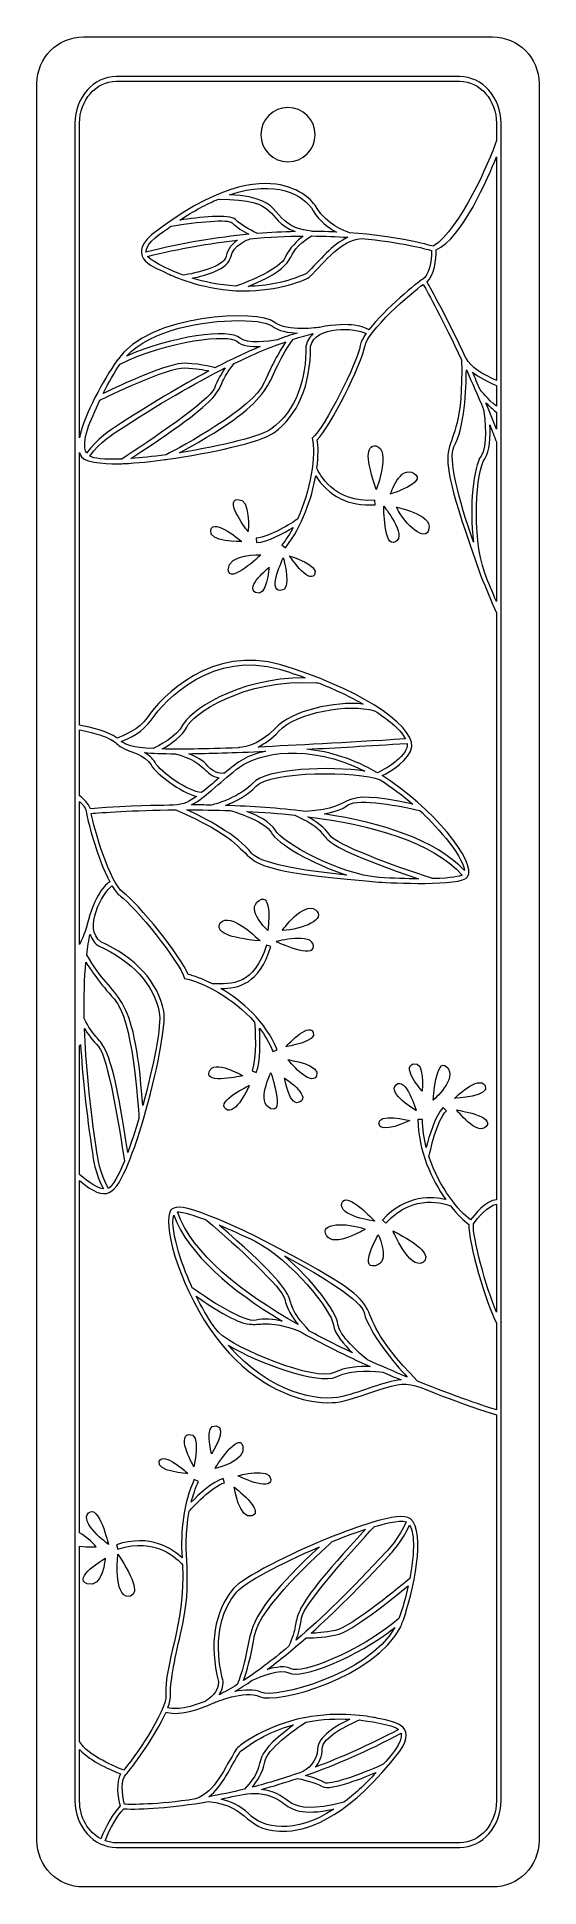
# Model space of a CAD drawing. Header units: inches. Extents: x 186 to 318, y 11 to 493.
import ezdxf

# ---------------------------------------------------------------- set-up
doc = ezdxf.new("R2010")
doc.units = ezdxf.units.IN
doc.header["$MEASUREMENT"] = 0
doc.layers.add('_U+0421_U+043B_U+043E_U+0439 1', color=7, linetype='Continuous')

msp = doc.modelspace()

# ---------------------------------------------------------------- linework, layer by layer
at = {"layer": '_U+0421_U+043B_U+043E_U+0439 1', "color": 1, "lineweight": 9, "true_color": 0xff0000}
for points, knots in [([(305.39, 493.2), (305.39, 493.2), (198.61, 493.2), (198.61, 493.2), (191.91, 493.2), (186.48, 487.77), (186.48, 481.07), (186.48, 481.07), (186.48, 22.93), (186.48, 22.93), (186.48, 16.23), (191.91, 10.8), (198.61, 10.8), (198.61, 10.8), (305.39, 10.8), (305.39, 10.8), (312.09, 10.8), (317.52, 16.23), (317.52, 22.93), (317.52, 22.93), (317.52, 481.07), (317.52, 481.07), (317.52, 487.77), (312.09, 493.2), (305.39, 493.2)], [0, 0, 0, 0, 1, 1, 1, 2, 2, 2, 3, 3, 3, 4, 4, 4, 5, 5, 5, 6, 6, 6, 7, 7, 7, 8, 8, 8, 8]), ([(252, 460.64), (248.09, 460.64), (244.91, 463.81), (244.91, 467.72), (244.91, 471.64), (248.09, 474.81), (252, 474.81), (255.91, 474.81), (259.09, 471.64), (259.09, 467.72), (259.09, 463.81), (255.91, 460.64), (252, 460.64)], [0, 0, 0, 0, 1, 1, 1, 2, 2, 2, 3, 3, 3, 4, 4, 4, 4])]:
    msp.add_open_spline(points, degree=3, knots=knots, dxfattribs=at)
at = {"layer": '_U+0421_U+043B_U+043E_U+0439 1', "color": 7, "lineweight": 9, "true_color": 0xffffff}
for points, knots in [([(307.73, 157.98), (307.73, 157.98), (307.6, 157.89), (307.6, 157.89), (307.6, 157.89), (307.6, 33.3), (307.6, 33.3), (307.6, 26.59), (302.77, 21.12), (296.82, 21.12), (296.82, 21.12), (207.18, 21.12), (207.18, 21.12), (201.24, 21.12), (196.4, 26.58), (196.4, 33.3), (196.4, 33.3), (196.4, 470.7), (196.4, 470.7), (196.4, 477.41), (201.23, 482.88), (207.18, 482.88), (207.18, 482.88), (296.82, 482.88), (296.82, 482.88), (302.76, 482.88), (307.6, 477.42), (307.6, 470.7), (307.6, 470.7), (307.6, 158.2), (307.6, 158.2), (307.64, 158.12), (307.69, 158.04), (307.73, 157.98)], [0, 0, 0, 0, 1, 1, 1, 2, 2, 2, 3, 3, 3, 4, 4, 4, 5, 5, 5, 6, 6, 6, 7, 7, 7, 8, 8, 8, 9, 9, 9, 10, 10, 10, 11, 11, 11, 11]), ([(306.4, 470.7), (306.4, 476.75), (302.1, 481.68), (296.82, 481.68), (296.82, 481.68), (207.18, 481.68), (207.18, 481.68), (201.9, 481.68), (197.6, 476.75), (197.6, 470.7), (197.6, 470.7), (197.6, 388.69), (197.6, 388.69), (198.73, 394.8), (203.96, 403.82), (207.31, 408.77), (207.31, 408.77), (207.28, 408.82), (207.28, 408.82), (207.31, 408.84), (207.34, 408.85), (207.37, 408.86), (215.79, 421.27), (244.36, 422.12), (248.42, 418.86), (251.73, 416.19), (260.15, 417.48), (260.23, 417.5), (260.23, 417.5), (260.23, 417.49), (260.23, 417.49), (268.54, 419.11), (272.06, 417.52), (273.09, 416.85), (277.28, 422.32), (285.92, 429.34), (287.21, 430.05), (288.65, 430.85), (289.6, 434.76), (289.43, 437.52), (287.86, 437.98), (281.4, 439.74), (271.12, 440.69), (265.5, 440.08), (262.04, 434.84), (257.56, 430.59), (255.84, 429.43), (247.78, 426.56), (238.55, 427.04), (238.55, 427.04), (238.4, 427.05), (238.4, 427.05), (228.98, 427.57), (221.86, 430.89), (220.67, 431.47), (217.47, 433.05), (209.63, 435.35), (216.35, 441.58), (232.88, 454.55), (243.78, 455.82), (250.02, 454.61), (255.07, 453.63), (258.31, 450.79), (259.65, 448.45), (261.92, 444.52), (266.83, 442.57), (268.07, 442.14), (280.61, 441.26), (288.4, 439.08), (289.9, 438.63), (297.08, 443.36), (304.44, 460.38), (306.4, 466.2), (306.4, 466.2), (306.4, 470.7), (306.4, 470.7), (306.4, 470.7), (306.4, 470.7), (306.4, 470.7)], [0, 0, 0, 0, 1, 1, 1, 2, 2, 2, 3, 3, 3, 4, 4, 4, 5, 5, 5, 6, 6, 6, 7, 7, 7, 8, 8, 8, 9, 9, 9, 10, 10, 10, 11, 11, 11, 12, 12, 12, 13, 13, 13, 14, 14, 14, 15, 15, 15, 16, 16, 16, 17, 17, 17, 18, 18, 18, 19, 19, 19, 20, 20, 20, 21, 21, 21, 22, 22, 22, 23, 23, 23, 24, 24, 24, 25, 25, 25, 26, 26, 26, 26]), ([(306.4, 461.99), (304.24, 456.51), (297.55, 440.81), (290.63, 437.66), (290.79, 435.23), (290.16, 430.98), (288.28, 429.36), (289.35, 427.46), (293.58, 419.83), (298.44, 409.46), (298.44, 409.46), (298.46, 409.47), (298.46, 409.47), (299.63, 407.05), (302.83, 405.31), (306.4, 403.64), (306.4, 403.64), (306.4, 461.99), (306.4, 461.99), (306.4, 461.99), (306.4, 461.99), (306.4, 461.99)], [0, 0, 0, 0, 1, 1, 1, 2, 2, 2, 3, 3, 3, 4, 4, 4, 5, 5, 5, 6, 6, 6, 7, 7, 7, 7]), ([(258.12, 442.53), (258.12, 442.53), (262.32, 442.44), (264.69, 442.33), (262.64, 443.44), (260.12, 445.22), (258.61, 447.85), (256.17, 452.08), (248.74, 456.12), (236.77, 452.06), (252.9, 451.28), (246.01, 444.21), (258.12, 442.53)], [0, 0, 0, 0, 1, 1, 1, 2, 2, 2, 3, 3, 3, 4, 4, 4, 4]), ([(233.82, 450.94), (230.81, 449.66), (227.45, 447.88), (223.74, 445.44), (228.63, 446.18), (236.77, 447.14), (238.27, 445.59), (239.81, 444.01), (243.43, 442.23), (244.01, 441.94), (247.46, 442.22), (250.75, 442.39), (253.87, 442.46), (245.37, 445.73), (250.78, 450.87), (233.82, 450.94)], [0, 0, 0, 0, 1, 1, 1, 2, 2, 2, 3, 3, 3, 4, 4, 4, 5, 5, 5, 5]), ([(221.41, 443.84), (219.26, 442.33), (214.91, 439.57), (214.93, 437.12), (224.61, 439.53), (233.61, 440.98), (241.77, 441.75), (240.36, 442.52), (238.48, 443.66), (237.41, 444.75), (236.45, 445.74), (228.55, 445.07), (221.41, 443.84)], [0, 0, 0, 0, 1, 1, 1, 2, 2, 2, 3, 3, 3, 4, 4, 4, 4]), ([(215.34, 435.99), (216.5, 434.35), (222.91, 431.74), (224.65, 431.11), (227.72, 431.55), (235.28, 433.22), (235.87, 436.05), (236.28, 437.99), (237.53, 439.33), (238.8, 440.23), (231.57, 439.42), (223.71, 438.07), (215.34, 435.99)], [0, 0, 0, 0, 1, 1, 1, 2, 2, 2, 3, 3, 3, 4, 4, 4, 4]), ([(227.03, 430.31), (230.01, 429.39), (233.92, 428.5), (238.36, 428.25), (241.81, 429.42), (249.98, 432.75), (251.28, 435.72), (252.38, 438.24), (254.48, 440.16), (255.99, 441.29), (251.71, 441.26), (247.08, 441.04), (242.14, 440.58), (241.4, 440.34), (237.71, 438.99), (237.04, 435.81), (236.39, 432.66), (230.49, 431.01), (227.03, 430.31)], [0, 0, 0, 0, 1, 1, 1, 2, 2, 2, 3, 3, 3, 4, 4, 4, 5, 5, 5, 6, 6, 6, 6]), ([(241.61, 428.18), (246.37, 428.27), (251.58, 429.16), (256.81, 431.53), (260.41, 434.96), (263.43, 439.11), (267.62, 440.97), (264.7, 441.16), (261.55, 441.29), (258.14, 441.31), (249.72, 436.19), (256.42, 434.12), (241.61, 428.18)], [0, 0, 0, 0, 1, 1, 1, 2, 2, 2, 3, 3, 3, 4, 4, 4, 4]), ([(306.4, 343.07), (305.12, 345.87), (303.7, 349.26), (302.27, 352.9), (302.27, 352.9), (302.26, 352.9), (302.26, 352.9), (285.98, 398.56), (298.1, 375.86), (297.32, 409.02), (292.57, 419.14), (288.43, 426.64), (287.29, 428.68), (284.23, 426.54), (272.78, 416.62), (272.04, 412.53), (271.23, 408), (263.06, 391.57), (259.63, 388.18), (259.94, 386.65), (259.95, 383.97), (259.53, 380.74), (260.02, 379.59), (263.88, 371.55), (274.69, 372.45), (274.69, 372.45), (274.79, 371.25), (274.79, 371.25), (267.85, 370.68), (262.4, 373.64), (259.23, 378.79), (258.2, 372.92), (255.82, 365.72), (251.36, 360.02), (251.36, 360.02), (250.41, 360.76), (250.41, 360.76), (251.54, 362.2), (252.52, 363.74), (253.39, 365.34), (250.93, 363.83), (246.72, 361.52), (243.77, 361.35), (243.77, 361.35), (243.7, 362.55), (243.7, 362.55), (247.28, 362.75), (253.22, 366.63), (254.45, 367.45), (257.84, 374.74), (259.44, 384.35), (258.29, 388.6), (261.69, 391.44), (270.05, 408.24), (270.86, 412.74), (271.02, 413.63), (271.58, 414.7), (272.38, 415.87), (269.73, 417.4), (259.11, 418.16), (257.88, 412.46), (257.96, 402.49), (254.55, 394.51), (248.27, 389.96), (245.01, 387.6), (231.56, 384.63), (220.55, 383.1), (220.44, 383.05), (219.89, 383.01), (219.89, 383.01), (216.7, 382.57), (212.65, 382.11), (208.95, 381.95), (208.67, 381.9), (208.44, 381.92), (208.44, 381.92), (206.2, 381.84), (199.41, 381.95), (198.12, 383.72), (197.89, 384.04), (197.72, 384.43), (197.6, 384.85), (197.6, 384.85), (197.6, 313.74), (197.6, 313.74), (200.64, 313.15), (204.97, 312.21), (207.37, 310.4), (208.8, 310.89), (213.25, 312.62), (215.26, 315.7), (218.93, 321.33), (232.35, 334.78), (250.14, 329.48), (269.39, 323.74), (284.72, 314.19), (284.31, 308.18), (283.84, 304.73), (278.75, 301.73), (276.57, 300.59), (289.39, 292.67), (301.47, 277.91), (298.89, 274.18), (297.15, 271.66), (278.82, 272.66), (275.75, 272.83), (275.75, 272.83), (275.75, 272.83), (275.75, 272.83), (227.1, 277.12), (253.48, 278.4), (222.72, 291.66), (211.49, 291.57), (202.94, 290.93), (200.61, 290.74), (201.28, 287.08), (205.54, 272.54), (208.95, 270.16), (212.73, 267.54), (224.26, 253.28), (225.92, 248.75), (227.37, 248.44), (229.67, 247.63), (232.3, 246.29), (237.35, 246.21), (243.14, 245.91), (246.41, 256.41), (246.41, 256.41), (247.56, 256.06), (247.56, 256.06), (244.47, 246.14), (239.01, 245.12), (234.5, 245.07), (239.92, 241.88), (246.08, 236.65), (249.17, 229.14), (249.17, 229.14), (248.06, 228.69), (248.06, 228.69), (247.15, 230.9), (245.95, 232.9), (244.58, 234.71), (244.74, 231.74), (244.87, 226.08), (243.72, 223.15), (243.72, 223.15), (242.61, 223.59), (242.61, 223.59), (243.95, 227.03), (243.37, 234.99), (243.27, 236.33), (237.78, 242.62), (229.38, 246.97), (224.99, 247.7), (223.81, 251.99), (212.02, 266.57), (208.27, 269.18), (207.53, 269.69), (206.79, 270.64), (206.06, 271.86), (203.57, 270.08), (198.45, 260.75), (203.13, 257.26), (212.22, 253.18), (218.07, 246.75), (219.59, 239.15), (220.25, 235.83), (217.71, 222.68), (214.29, 211.06), (214.29, 211.06), (214.12, 210.45), (214.12, 210.45), (212.98, 206.65), (211.75, 203.03), (210.52, 199.99), (210.52, 199.99), (210.36, 199.6), (210.36, 199.6), (206.87, 191.19), (204.7, 188.97), (197.6, 195.02), (197.6, 195.02), (197.6, 103.19), (197.6, 103.19), (199.14, 102.23), (200.73, 100.91), (201.95, 99.48), (201.95, 99.48), (199.85, 99.38), (197.6, 99.68), (197.6, 99.68), (197.6, 48.7), (197.6, 48.7), (199.84, 44.98), (207.43, 41.91), (209.12, 41.3), (211.31, 43.7), (220.42, 56.6), (220.14, 60.85), (219.59, 68.98), (225.16, 78.7), (224.46, 94.83), (223.35, 96.14), (217.53, 102.28), (207.62, 98.9), (207.62, 98.9), (207.23, 100.03), (207.23, 100.03), (216, 103.02), (221.93, 98.9), (224.36, 96.64), (223.88, 103.5), (224.71, 110.83), (227.55, 117.07), (227.55, 117.07), (228.64, 116.57), (228.64, 116.57), (227.83, 114.78), (227.21, 112.95), (226.74, 111.14), (228.76, 113.2), (232.29, 116.48), (235.12, 117.36), (235.12, 117.36), (235.47, 116.22), (235.47, 116.22), (232.04, 115.15), (227.18, 109.89), (226.23, 108.83), (223.99, 97.26), (227.68, 91.74), (223.95, 76.69), (222.27, 69.95), (221.17, 63.32), (221.34, 60.92), (221.4, 60.03), (221.12, 58.85), (220.62, 57.52), (221.49, 57.28), (224.47, 56.8), (230.35, 59.21), (231.35, 59.79), (233.95, 61.56), (233.86, 64.36), (231.36, 74), (232.73, 82.58), (237.71, 88.52), (240.3, 91.6), (252.66, 97.77), (262.92, 101.92), (262.92, 101.92), (263.55, 102.17), (263.55, 102.17), (266.54, 103.36), (270.35, 104.79), (273.9, 105.86), (273.9, 105.86), (274.39, 106), (274.39, 106), (278.74, 107.27), (282.61, 107.92), (283.93, 106.81), (288.12, 103.29), (284.75, 87.77), (282.02, 80.23), (282.02, 80.23), (282.05, 80.19), (282.05, 80.19), (282.03, 80.17), (282, 80.15), (281.98, 80.13), (281.79, 79.6), (281.6, 79.12), (281.42, 78.68), (274.67, 65.34), (249.08, 58.38), (244.6, 60.45), (240.74, 62.23), (232.88, 58.93), (232.8, 58.9), (232.8, 58.9), (232.8, 58.91), (232.8, 58.91), (227.93, 56.63), (224.62, 56.07), (222.56, 56.07), (221.37, 56.07), (220.6, 56.25), (220.17, 56.4), (217.44, 50.07), (210.76, 41.16), (209.69, 40.16), (208.48, 39.03), (208.51, 35.01), (209.35, 32.38), (210.99, 32.31), (217.67, 32.17), (227.87, 33.75), (233.18, 35.71), (235.26, 41.63), (238.58, 46.85), (239.56, 47.94), (246.38, 53), (256.17, 54.92), (256.17, 54.92), (256.3, 54.94), (256.3, 54.94), (265.57, 56.73), (273.28, 55.24), (274.57, 54.96), (279.57, 53.89), (285.82, 53.26), (281.22, 46.21), (268.34, 29.61), (258.08, 25.72), (251.73, 25.38), (240.49, 24.78), (242.33, 32.03), (231.2, 33.09), (221.72, 31.41), (213.62, 30.98), (209.17, 31.18), (207.29, 29.15), (205.64, 26.35), (204.24, 22.85), (205.17, 22.51), (206.16, 22.32), (207.18, 22.32), (207.18, 22.32), (296.82, 22.32), (296.82, 22.32), (302.11, 22.32), (306.4, 27.25), (306.4, 33.3), (306.4, 33.3), (306.4, 133.92), (306.4, 133.92), (280.91, 141.91), (286.65, 144.15), (273.14, 139.57), (267.22, 137.56), (265.36, 137.07), (262.44, 137.07), (254.45, 137.07), (243.58, 141.68), (235.05, 151.8), (225.59, 163.02), (220.02, 179.79), (220.89, 185.63), (221.36, 188.78), (222.68, 190.47), (243.94, 180.27), (243.94, 180.27), (243.94, 180.28), (243.94, 180.28), (287.27, 157.86), (262.43, 166.63), (285.81, 142.68), (295.95, 138.62), (303.92, 135.98), (306.4, 135.19), (306.4, 135.19), (306.4, 157.88), (306.4, 157.88), (303.81, 162.64), (299, 178.97), (299.18, 183.59), (297.94, 184.45), (296.21, 186.13), (294.42, 188.42), (293.21, 188.91), (284.82, 191.92), (277.56, 183.91), (277.56, 183.91), (276.67, 184.71), (276.67, 184.71), (282.82, 191.5), (289.92, 190.84), (293.2, 190.04), (289.52, 195.23), (285.93, 202.78), (285.93, 210.97), (285.93, 210.97), (287.13, 210.97), (287.13, 210.97), (287.13, 208.43), (287.49, 205.97), (288.09, 203.61), (288.83, 206.64), (290.35, 211.83), (292.46, 214.03), (292.46, 214.03), (293.33, 213.2), (293.33, 213.2), (290.76, 210.52), (289.03, 202.43), (288.79, 201.25), (291.48, 193.13), (296.79, 186.81), (299.67, 184.73), (300.66, 186.09), (303.57, 189.75), (306.4, 190.02), (306.4, 190.02), (306.4, 343.07), (306.4, 343.07), (306.4, 343.07), (306.4, 343.07), (306.4, 343.07)], [0, 0, 0, 0, 1, 1, 1, 2, 2, 2, 3, 3, 3, 4, 4, 4, 5, 5, 5, 6, 6, 6, 7, 7, 7, 8, 8, 8, 9, 9, 9, 10, 10, 10, 11, 11, 11, 12, 12, 12, 13, 13, 13, 14, 14, 14, 15, 15, 15, 16, 16, 16, 17, 17, 17, 18, 18, 18, 19, 19, 19, 20, 20, 20, 21, 21, 21, 22, 22, 22, 23, 23, 23, 24, 24, 24, 25, 25, 25, 26, 26, 26, 27, 27, 27, 28, 28, 28, 29, 29, 29, 30, 30, 30, 31, 31, 31, 32, 32, 32, 33, 33, 33, 34, 34, 34, 35, 35, 35, 36, 36, 36, 37, 37, 37, 38, 38, 38, 39, 39, 39, 40, 40, 40, 41, 41, 41, 42, 42, 42, 43, 43, 43, 44, 44, 44, 45, 45, 45, 46, 46, 46, 47, 47, 47, 48, 48, 48, 49, 49, 49, 50, 50, 50, 51, 51, 51, 52, 52, 52, 53, 53, 53, 54, 54, 54, 55, 55, 55, 56, 56, 56, 57, 57, 57, 58, 58, 58, 59, 59, 59, 60, 60, 60, 61, 61, 61, 62, 62, 62, 63, 63, 63, 64, 64, 64, 65, 65, 65, 66, 66, 66, 67, 67, 67, 68, 68, 68, 69, 69, 69, 70, 70, 70, 71, 71, 71, 72, 72, 72, 73, 73, 73, 74, 74, 74, 75, 75, 75, 76, 76, 76, 77, 77, 77, 78, 78, 78, 79, 79, 79, 80, 80, 80, 81, 81, 81, 82, 82, 82, 83, 83, 83, 84, 84, 84, 85, 85, 85, 86, 86, 86, 87, 87, 87, 88, 88, 88, 89, 89, 89, 90, 90, 90, 91, 91, 91, 92, 92, 92, 93, 93, 93, 94, 94, 94, 95, 95, 95, 96, 96, 96, 97, 97, 97, 98, 98, 98, 99, 99, 99, 100, 100, 100, 101, 101, 101, 102, 102, 102, 103, 103, 103, 104, 104, 104, 105, 105, 105, 106, 106, 106, 107, 107, 107, 108, 108, 108, 109, 109, 109, 110, 110, 110, 111, 111, 111, 112, 112, 112, 113, 113, 113, 114, 114, 114, 115, 115, 115, 116, 116, 116, 117, 117, 117, 118, 118, 118, 119, 119, 119, 120, 120, 120, 121, 121, 121, 122, 122, 122, 123, 123, 123, 124, 124, 124, 125, 125, 125, 126, 126, 126, 127, 127, 127, 128, 128, 128, 129, 129, 129, 130, 130, 130, 131, 131, 131, 132, 132, 132, 133, 133, 133, 134, 134, 134, 135, 135, 135, 136, 136, 136, 136]), ([(208.17, 407.92), (206.72, 405.77), (205.16, 403.07), (203.76, 400.25), (208.24, 402.39), (221.07, 408.33), (225.15, 408.13), (229.96, 407.89), (232.83, 406.99), (232.94, 406.95), (232.94, 406.95), (232.94, 406.93), (232.94, 406.93), (237.31, 409.19), (241.24, 411.02), (244.76, 412.5), (242.44, 412.4), (239.91, 412.63), (238.65, 413.85), (236.67, 415.77), (220.74, 414.13), (208.17, 407.92)], [0, 0, 0, 0, 1, 1, 1, 2, 2, 2, 3, 3, 3, 4, 4, 4, 5, 5, 5, 6, 6, 6, 7, 7, 7, 7]), ([(254.35, 416), (245.92, 416.42), (250.75, 419.24), (238.96, 419.24), (229.95, 419.24), (216.53, 416.98), (209.81, 410.01), (221.54, 415.16), (236.85, 417.27), (239.48, 414.71), (241.21, 413.04), (247.03, 413.82), (249.23, 414.27), (251.06, 414.95), (252.77, 415.53), (254.35, 416)], [0, 0, 0, 0, 1, 1, 1, 2, 2, 2, 3, 3, 3, 4, 4, 4, 5, 5, 5, 5]), ([(223.72, 384.78), (234.98, 386.56), (245.12, 389.16), (247.56, 390.93), (254.3, 395.81), (256.75, 404.19), (256.68, 412.57), (256.93, 413.81), (257.52, 414.89), (258.6, 415.85), (257.01, 415.48), (255.26, 415), (253.32, 414.38), (244.66, 402.41), (251.52, 399.97), (223.72, 384.78)], [0, 0, 0, 0, 1, 1, 1, 2, 2, 2, 3, 3, 3, 4, 4, 4, 5, 5, 5, 5]), ([(210.99, 383.27), (213.59, 383.45), (216.65, 383.76), (220.18, 384.25), (224.12, 386.31), (243.01, 396.44), (245.81, 403.07), (247.96, 408.17), (250.16, 411.82), (251.43, 413.75), (247.6, 412.42), (243.12, 410.58), (237.91, 408.06), (231.11, 399.72), (240.1, 402.3), (210.99, 383.27)], [0, 0, 0, 0, 1, 1, 1, 2, 2, 2, 3, 3, 3, 4, 4, 4, 5, 5, 5, 5]), ([(202.92, 398.51), (200.44, 393.16), (197.88, 387.88), (199.38, 384.69), (202, 388.26), (206.29, 391.11), (206.48, 391.23), (216.03, 397.5), (224.28, 402.36), (231.38, 406.11), (230.13, 406.39), (227.96, 406.79), (225.09, 406.93), (220.74, 407.12), (204.77, 399.41), (202.92, 398.51)], [0, 0, 0, 0, 1, 1, 1, 2, 2, 2, 3, 3, 3, 4, 4, 4, 5, 5, 5, 5]), ([(232.8, 401.59), (233.6, 403.72), (234.69, 405.58), (235.58, 406.9), (227.74, 402.97), (218.35, 397.58), (207.12, 390.22), (207.07, 390.18), (202.72, 387.48), (200.26, 383.9), (201.24, 383.29), (204.01, 382.96), (208.59, 383.14), (215.53, 387.61), (231.66, 398.51), (232.8, 401.59)], [0, 0, 0, 0, 1, 1, 1, 2, 2, 2, 3, 3, 3, 4, 4, 4, 5, 5, 5, 5]), ([(302.38, 383.94), (304.16, 386.35), (303.47, 393.47), (303.04, 396.11), (301.55, 399.71), (300.03, 403.16), (298.55, 406.39), (298.51, 401.47), (298.09, 391.45), (295.31, 386.33), (293.77, 383.51), (296.52, 372.63), (300.4, 361.46), (299.3, 370.79), (300.4, 381.25), (302.38, 383.94)], [0, 0, 0, 0, 1, 1, 1, 2, 2, 2, 3, 3, 3, 4, 4, 4, 5, 5, 5, 5]), ([(306.4, 402.31), (304.06, 403.39), (301.84, 404.5), (300.13, 405.82), (300.81, 404.32), (301.5, 402.77), (302.18, 401.19), (302.43, 400.88), (304.09, 398.84), (306.4, 396.91), (306.4, 396.91), (306.4, 402.31), (306.4, 402.31)], [0, 0, 0, 0, 1, 1, 1, 2, 2, 2, 3, 3, 3, 4, 4, 4, 4]), ([(306.4, 395.37), (305.35, 396.18), (304.42, 397.03), (303.64, 397.81), (304.57, 395.58), (305.5, 393.3), (306.4, 390.98), (306.4, 390.98), (306.4, 395.37), (306.4, 395.37)], [0, 0, 0, 0, 1, 1, 1, 2, 2, 2, 3, 3, 3, 3]), ([(306.4, 387.61), (305.84, 389.12), (305.26, 390.61), (304.67, 392.09), (304.85, 389.03), (304.75, 385.14), (303.35, 383.23), (301.11, 380.18), (299.82, 363.51), (303.35, 353.43), (304.36, 350.84), (305.39, 348.33), (306.4, 346.02), (306.4, 346.02), (306.4, 387.61), (306.4, 387.61), (306.4, 387.61), (306.4, 387.61), (306.4, 387.61)], [0, 0, 0, 0, 1, 1, 1, 2, 2, 2, 3, 3, 3, 4, 4, 4, 5, 5, 5, 6, 6, 6, 6]), ([(274.99, 386.57), (272.25, 386.82), (272.31, 383.01), (275.05, 375.18), (275.05, 375.18), (278.99, 385.6), (274.99, 386.57)], [0, 0, 0, 0, 1, 1, 1, 2, 2, 2, 2]), ([(284.89, 379.38), (281.2, 381.72), (278.73, 374.03), (278.73, 374.03), (278.73, 374.03), (288.58, 377.05), (284.89, 379.38)], [0, 0, 0, 0, 1, 1, 1, 2, 2, 2, 2]), ([(238.85, 372.63), (235.26, 372.3), (241.57, 364.23), (241.57, 364.23), (241.57, 364.23), (242.44, 372.96), (238.85, 372.63)], [0, 0, 0, 0, 1, 1, 1, 2, 2, 2, 2]), ([(239.95, 361.62), (239.95, 361.62), (232.59, 367.89), (231.83, 364.65), (231.07, 361.41), (239.95, 361.62), (239.95, 361.62)], [0, 0, 0, 0, 1, 1, 1, 2, 2, 2, 2]), ([(280.05, 361.54), (283.2, 363.26), (277.02, 370.82), (277.02, 370.82), (277.02, 370.82), (276.91, 359.82), (280.05, 361.54)], [0, 0, 0, 0, 1, 1, 1, 2, 2, 2, 2]), ([(280.29, 370.63), (282.64, 365.9), (288, 361.15), (288.78, 364.97), (289.56, 368.79), (280.29, 370.63), (280.29, 370.63)], [0, 0, 0, 0, 1, 1, 1, 2, 2, 2, 2]), ([(236.42, 354.29), (236.54, 350.14), (244.93, 358.19), (244.93, 358.19), (244.93, 358.19), (236.3, 358.45), (236.42, 354.29)], [0, 0, 0, 0, 1, 1, 1, 2, 2, 2, 2]), ([(249.98, 348.85), (253.33, 348.7), (250.77, 357.35), (250.77, 357.35), (250.77, 357.35), (246.63, 349), (249.98, 348.85)], [0, 0, 0, 0, 1, 1, 1, 2, 2, 2, 2]), ([(252.43, 357.88), (252.43, 357.88), (257.17, 350.59), (258.89, 352.98), (260.61, 355.36), (252.43, 357.88), (252.43, 357.88)], [0, 0, 0, 0, 1, 1, 1, 2, 2, 2, 2]), ([(243.56, 348.31), (246.44, 346.75), (247.05, 354.9), (247.05, 354.9), (247.05, 354.9), (240.68, 349.88), (243.56, 348.31)], [0, 0, 0, 0, 1, 1, 1, 2, 2, 2, 2]), ([(256.52, 326.11), (254.34, 326.9), (252.09, 327.65), (249.8, 328.33), (232.72, 333.42), (219.8, 320.47), (216.26, 315.04), (214.31, 312.05), (210.47, 310.28), (208.49, 309.52), (209.67, 308.65), (211.26, 307.94), (216.83, 307.64), (217.75, 308.09), (223.25, 310.91), (224.48, 313.74), (225.84, 316.84), (238.26, 326.19), (256.52, 326.11)], [0, 0, 0, 0, 1, 1, 1, 2, 2, 2, 3, 3, 3, 4, 4, 4, 5, 5, 5, 6, 6, 6, 6]), ([(271.63, 319.27), (268.37, 321.11), (264.56, 322.93), (260.43, 324.6), (260.11, 324.73), (259.46, 324.81), (259.46, 324.81), (240.12, 326.01), (226.93, 316.35), (225.58, 313.26), (224.57, 310.95), (221.34, 308.78), (219.2, 307.55), (223.58, 307.43), (229.9, 307.51), (239.16, 307.86), (239.16, 307.86), (239.16, 307.89), (239.16, 307.89), (239.21, 307.89), (244.08, 307.97), (248.72, 312.97), (253, 317.59), (264.15, 320.02), (271.63, 319.27)], [0, 0, 0, 0, 1, 1, 1, 2, 2, 2, 3, 3, 3, 4, 4, 4, 5, 5, 5, 6, 6, 6, 7, 7, 7, 8, 8, 8, 8]), ([(282.67, 310.16), (281.61, 312.33), (278.71, 314.9), (274.57, 317.53), (274.57, 317.53), (274.57, 317.52), (274.57, 317.52), (268.02, 319.48), (254.22, 317.14), (249.6, 312.16), (247.73, 310.14), (245.84, 308.87), (244.18, 308.06), (253.93, 308.49), (266.47, 309.16), (282.67, 310.16)], [0, 0, 0, 0, 1, 1, 1, 2, 2, 2, 3, 3, 3, 4, 4, 4, 5, 5, 5, 5]), ([(197.6, 295.37), (198.6, 294.61), (199.99, 293.34), (200.41, 291.93), (223.78, 293.95), (222.65, 291.31), (228.14, 295.18), (223.99, 296.27), (217.7, 300.91), (216.26, 303.41), (214.79, 305.97), (210.55, 307.03), (210.51, 307.04), (210.51, 307.04), (210.06, 307.2), (208.58, 308.01), (206.47, 309.17), (206.77, 310.72), (197.6, 312.51), (197.6, 312.51), (197.6, 295.37), (197.6, 295.37)], [0, 0, 0, 0, 1, 1, 1, 2, 2, 2, 3, 3, 3, 4, 4, 4, 5, 5, 5, 6, 6, 6, 7, 7, 7, 7]), ([(226.85, 292.96), (228.54, 292.96), (230.27, 292.94), (232.04, 292.91), (233.4, 293.27), (239.65, 295.08), (242.8, 298.66), (246.12, 302.45), (263.12, 303.18), (272.05, 301.75), (257.24, 309.23), (244.39, 306.51), (239.32, 302.8), (234.92, 299.58), (230.82, 295.12), (226.85, 292.96)], [0, 0, 0, 0, 1, 1, 1, 2, 2, 2, 3, 3, 3, 4, 4, 4, 5, 5, 5, 5]), ([(283.07, 308.99), (273.04, 308.37), (264.39, 307.87), (256.92, 307.48), (262.93, 306.88), (269.18, 304.92), (275.35, 301.32), (278.08, 302.62), (283.58, 306.01), (283.07, 308.99)], [0, 0, 0, 0, 1, 1, 1, 2, 2, 2, 3, 3, 3, 3]), ([(222.65, 306.31), (219.17, 306.33), (216.57, 306.43), (214.58, 306.61), (215.63, 305.97), (216.66, 305.12), (217.3, 304.01), (218.71, 301.56), (225.95, 296.4), (229.46, 296.16), (230.92, 297.31), (232.4, 298.62), (234.06, 300.06), (229.82, 300.7), (231.29, 303.79), (222.65, 306.31)], [0, 0, 0, 0, 1, 1, 1, 2, 2, 2, 3, 3, 3, 4, 4, 4, 5, 5, 5, 5]), ([(231.11, 303.08), (232.82, 301.04), (234.87, 301.15), (235.41, 301.22), (239.01, 304.27), (241.24, 305.86), (246.15, 306.95), (237.68, 306.57), (231.17, 306.37), (226.15, 306.32), (227.9, 305.57), (229.94, 304.47), (231.11, 303.08)], [0, 0, 0, 0, 1, 1, 1, 2, 2, 2, 3, 3, 3, 4, 4, 4, 4]), ([(284.57, 293.14), (281.93, 295.44), (279.04, 297.62), (276.04, 299.49), (270.32, 301.87), (247.19, 301.84), (243.7, 297.87), (241.57, 295.44), (238.22, 293.8), (235.66, 292.82), (242.42, 292.61), (249.57, 292.14), (256.62, 291.27), (271.31, 292.05), (263.03, 297.83), (284.57, 293.14)], [0, 0, 0, 0, 1, 1, 1, 2, 2, 2, 3, 3, 3, 4, 4, 4, 5, 5, 5, 5]), ([(298.03, 275.83), (297.52, 280.24), (289.68, 288.45), (286.41, 291.49), (281.93, 292.57), (270.25, 294.87), (267.74, 292.94), (266.16, 291.72), (263.67, 291.02), (261.4, 290.61), (276.53, 288.29), (290.53, 283.88), (298.03, 275.83)], [0, 0, 0, 0, 1, 1, 1, 2, 2, 2, 3, 3, 3, 4, 4, 4, 4]), ([(197.6, 256.55), (198.83, 259.06), (199.51, 261.46), (199.52, 261.49), (199.52, 261.49), (199.53, 261.49), (199.53, 261.49), (201.51, 269.72), (204.42, 272.25), (205.46, 272.91), (202.23, 279), (199.44, 289.78), (199.33, 291.24), (199.27, 291.96), (198.64, 292.88), (197.6, 293.82), (197.6, 293.82), (197.6, 256.55), (197.6, 256.55), (197.6, 256.55), (197.6, 256.55), (197.6, 256.55)], [0, 0, 0, 0, 1, 1, 1, 2, 2, 2, 3, 3, 3, 4, 4, 4, 5, 5, 5, 6, 6, 6, 7, 7, 7, 7]), ([(225.63, 291.68), (230.11, 289.59), (238.97, 285.05), (242.45, 280.41), (244.38, 277.85), (255.39, 275.79), (267.29, 274.66), (258.32, 277.53), (249.2, 282.92), (247.57, 285.85), (246.15, 288.42), (239.62, 290.71), (236.94, 291.47), (233.01, 291.62), (229.21, 291.68), (225.63, 291.68)], [0, 0, 0, 0, 1, 1, 1, 2, 2, 2, 3, 3, 3, 4, 4, 4, 5, 5, 5, 5]), ([(275.85, 274.02), (275.85, 274.02), (275.85, 274.01), (275.85, 274.01), (279.43, 273.81), (282.92, 273.7), (286.08, 273.69), (251.86, 285.27), (267.78, 283.95), (253.77, 290.28), (249.58, 290.74), (245.37, 291.06), (241.24, 291.28), (244.07, 290.17), (247.49, 288.47), (248.62, 286.43), (250.46, 283.11), (265.21, 274.95), (275.85, 274.02)], [0, 0, 0, 0, 1, 1, 1, 2, 2, 2, 3, 3, 3, 4, 4, 4, 5, 5, 5, 6, 6, 6, 6]), ([(289.52, 273.82), (289.52, 273.82), (289.78, 273.74), (289.92, 273.74), (294.9, 273.89), (296.79, 274.35), (297.49, 274.63), (289.73, 283.33), (273.89, 287.75), (257.18, 289.88), (259.2, 288.72), (261.67, 287.01), (262.9, 285.05), (264.41, 282.66), (279.65, 277.02), (289.52, 273.82)], [0, 0, 0, 0, 1, 1, 1, 2, 2, 2, 3, 3, 3, 4, 4, 4, 5, 5, 5, 5]), ([(244.44, 268.05), (240.78, 265.67), (246.74, 260.22), (246.74, 260.22), (246.74, 260.22), (248.1, 270.44), (244.44, 268.05)], [0, 0, 0, 0, 1, 1, 1, 2, 2, 2, 2]), ([(234.33, 262.18), (232.97, 259.79), (236.46, 258.26), (244.71, 257.49), (244.71, 257.49), (236.88, 265.41), (234.33, 262.18)], [0, 0, 0, 0, 1, 1, 1, 2, 2, 2, 2]), ([(259.16, 265.59), (256.01, 267.88), (250.48, 260.22), (250.48, 260.22), (255.76, 260.39), (262.31, 263.29), (259.16, 265.59)], [0, 0, 0, 0, 1, 1, 1, 2, 2, 2, 2]), ([(214.08, 214.61), (216.95, 224.91), (219.06, 235.66), (218.4, 238.91), (216.96, 246.14), (211.34, 252.27), (202.58, 256.18), (201.75, 256.66), (200.79, 257.81), (200.33, 259.3), (200.01, 257.71), (199.72, 255.92), (199.48, 253.91), (206.83, 240.92), (211.85, 246.22), (214.08, 214.61)], [0, 0, 0, 0, 1, 1, 1, 2, 2, 2, 3, 3, 3, 4, 4, 4, 5, 5, 5, 5]), ([(248.95, 257.33), (248.95, 257.33), (258.4, 259.8), (258.65, 256.22), (258.91, 252.65), (248.95, 257.33), (248.95, 257.33)], [0, 0, 0, 0, 1, 1, 1, 2, 2, 2, 2]), ([(210.16, 202.36), (211.15, 205), (212.14, 208.01), (213.08, 211.16), (212.86, 215.46), (211.52, 237.04), (206.63, 242.37), (202.89, 246.45), (200.49, 249.97), (199.26, 251.93), (198.88, 247.89), (198.69, 243.05), (198.81, 237.27), (203.53, 227.69), (204.98, 236.79), (210.16, 202.36)], [0, 0, 0, 0, 1, 1, 1, 2, 2, 2, 3, 3, 3, 4, 4, 4, 5, 5, 5, 5]), ([(202.57, 229.93), (200.96, 231.53), (199.72, 233.3), (198.89, 234.66), (199.2, 225.9), (200.2, 215.11), (202.22, 201.84), (202.23, 201.77), (202.88, 196.69), (205.11, 192.97), (206.29, 193.63), (207.75, 196.32), (209.29, 200.09), (208.12, 208.19), (204.9, 227.59), (202.57, 229.93)], [0, 0, 0, 0, 1, 1, 1, 2, 2, 2, 3, 3, 3, 4, 4, 4, 5, 5, 5, 5]), ([(258.58, 233.74), (257.13, 236.29), (251.43, 229.91), (251.43, 229.91), (251.43, 229.91), (260.03, 231.18), (258.58, 233.74)], [0, 0, 0, 0, 1, 1, 1, 2, 2, 2, 2]), ([(197.6, 196.61), (200.11, 194.35), (202.26, 193.04), (203.81, 192.82), (201.66, 196.69), (201.06, 201.47), (201.04, 201.68), (199.31, 212.98), (198.32, 222.49), (197.87, 230.52), (197.79, 230.42), (197.69, 230.28), (197.6, 230.16), (197.6, 230.16), (197.6, 196.61), (197.6, 196.61)], [0, 0, 0, 0, 1, 1, 1, 2, 2, 2, 3, 3, 3, 4, 4, 4, 5, 5, 5, 5]), ([(240.18, 222.35), (240.18, 222.35), (232.61, 226.78), (231.42, 223.37), (230.23, 219.97), (240.18, 222.35), (240.18, 222.35)], [0, 0, 0, 0, 1, 1, 1, 2, 2, 2, 2]), ([(293.48, 224.62), (290.55, 227.57), (289.92, 215.96), (289.92, 215.96), (289.92, 215.96), (296.4, 221.67), (293.48, 224.62)], [0, 0, 0, 0, 1, 1, 1, 2, 2, 2, 2]), ([(247.5, 213.75), (251.33, 212.13), (247.5, 223.11), (247.5, 223.11), (247.5, 223.11), (243.67, 215.37), (247.5, 213.75)], [0, 0, 0, 0, 1, 1, 1, 2, 2, 2, 2]), ([(252, 226.51), (252, 226.51), (257.87, 219.28), (259.4, 222.26), (260.94, 225.24), (252, 226.51), (252, 226.51)], [0, 0, 0, 0, 1, 1, 1, 2, 2, 2, 2]), ([(285.46, 213.26), (285.46, 213.26), (282.78, 222.18), (280.23, 220.01), (277.68, 217.84), (285.46, 213.26), (285.46, 213.26)], [0, 0, 0, 0, 1, 1, 1, 2, 2, 2, 2]), ([(284.69, 225.41), (281.57, 224.42), (287.01, 218.32), (287.01, 218.32), (287.01, 218.32), (287.81, 226.39), (284.69, 225.41)], [0, 0, 0, 0, 1, 1, 1, 2, 2, 2, 2]), ([(303.43, 219.77), (301.78, 222.66), (295.43, 216.43), (295.43, 216.43), (295.43, 216.43), (305.09, 216.88), (303.43, 219.77)], [0, 0, 0, 0, 1, 1, 1, 2, 2, 2, 2]), ([(235.75, 213.67), (238.38, 211.63), (241.89, 219.8), (241.89, 219.8), (241.89, 219.8), (233.12, 215.71), (235.75, 213.67)], [0, 0, 0, 0, 1, 1, 1, 2, 2, 2, 2]), ([(251.1, 221.72), (251.1, 221.72), (252.45, 213.72), (255.2, 215.5), (257.95, 217.28), (251.1, 221.72), (251.1, 221.72)], [0, 0, 0, 0, 1, 1, 1, 2, 2, 2, 2]), ([(283.76, 210.65), (283.76, 210.65), (275.32, 212.74), (275.69, 209.83), (276.06, 206.91), (283.76, 210.65), (283.76, 210.65)], [0, 0, 0, 0, 1, 1, 1, 2, 2, 2, 2]), ([(303.75, 209.14), (306.15, 211.84), (296.03, 213.42), (296.03, 213.42), (296.03, 213.42), (301.35, 206.45), (303.75, 209.14)], [0, 0, 0, 0, 1, 1, 1, 2, 2, 2, 2]), ([(274.62, 184.41), (274.62, 184.41), (267.19, 192.53), (266.07, 189.12), (264.94, 185.72), (274.62, 184.41), (274.62, 184.41)], [0, 0, 0, 0, 1, 1, 1, 2, 2, 2, 2]), ([(306.4, 188.81), (304.16, 188.5), (301.42, 185.19), (300.39, 183.69), (300.11, 180.38), (303.7, 167.11), (306.4, 160.68), (306.4, 160.68), (306.4, 188.81), (306.4, 188.81)], [0, 0, 0, 0, 1, 1, 1, 2, 2, 2, 3, 3, 3, 3]), ([(222.19, 185.98), (220.99, 181.7), (225.11, 171.12), (226.98, 167.07), (230.71, 164.36), (240.64, 157.8), (243.69, 158.63), (245.62, 159.15), (248.19, 158.85), (250.44, 158.37), (237.33, 166.27), (226.06, 175.67), (222.19, 185.98)], [0, 0, 0, 0, 1, 1, 1, 2, 2, 2, 3, 3, 3, 4, 4, 4, 4]), ([(230.83, 184.6), (230.83, 184.6), (230.6, 184.77), (230.46, 184.83), (225.82, 186.57), (223.9, 186.88), (223.14, 186.88), (227.01, 175.88), (239.98, 165.76), (254.62, 157.44), (253.19, 159.29), (251.56, 161.8), (251.17, 164.08), (250.68, 166.87), (238.74, 177.88), (230.83, 184.6)], [0, 0, 0, 0, 1, 1, 1, 2, 2, 2, 3, 3, 3, 4, 4, 4, 5, 5, 5, 5]), ([(243.39, 179.21), (243.39, 179.21), (243.39, 179.21), (243.39, 179.21), (240.15, 180.76), (236.97, 182.19), (234.06, 183.4), (261.19, 159.77), (247.18, 166.84), (257.62, 155.77), (261.32, 153.76), (265.1, 151.85), (268.83, 150.08), (266.63, 152.19), (264.12, 155.05), (263.85, 157.37), (263.41, 161.14), (252.88, 174.3), (243.39, 179.21)], [0, 0, 0, 0, 1, 1, 1, 2, 2, 2, 3, 3, 3, 4, 4, 4, 5, 5, 5, 6, 6, 6, 6]), ([(272.1, 182.32), (267.15, 184.17), (259.99, 183.98), (262.03, 180.66), (264.07, 177.34), (272.1, 182.32), (272.1, 182.32)], [0, 0, 0, 0, 1, 1, 1, 2, 2, 2, 2]), ([(274.71, 172.78), (279, 173.59), (275.56, 180.89), (275.56, 180.89), (275.56, 180.89), (270.42, 171.96), (274.71, 172.78)], [0, 0, 0, 0, 1, 1, 1, 2, 2, 2, 2]), ([(287.21, 173.66), (289.38, 175.35), (286.73, 178.09), (279.39, 181.94), (279.39, 181.94), (283.62, 171.64), (287.21, 173.66)], [0, 0, 0, 0, 1, 1, 1, 2, 2, 2, 2]), ([(283.12, 143.77), (279.77, 147.41), (273.3, 154.98), (271.85, 160.59), (271.04, 163.69), (261.65, 169.77), (251.09, 175.34), (258.28, 169.27), (264.65, 160.84), (265.04, 157.51), (265.38, 154.59), (270.54, 149.99), (272.73, 148.27), (276.31, 146.64), (279.81, 145.14), (283.12, 143.77)], [0, 0, 0, 0, 1, 1, 1, 2, 2, 2, 3, 3, 3, 4, 4, 4, 5, 5, 5, 5]), ([(228.05, 164.85), (229.41, 162.13), (230.97, 159.42), (232.71, 156.88), (232.98, 156.49), (233.91, 155.42), (233.91, 155.42), (238.21, 151.05), (259.29, 142.57), (264.05, 144.92), (266.95, 146.36), (270.66, 146.6), (273.41, 146.53), (267.24, 149.29), (260.79, 152.45), (254.61, 155.94), (240.61, 160.85), (246.31, 152.23), (228.05, 164.85)], [0, 0, 0, 0, 1, 1, 1, 2, 2, 2, 3, 3, 3, 4, 4, 4, 5, 5, 5, 6, 6, 6, 6]), ([(236.35, 152.12), (247.2, 139.56), (260.12, 137.19), (266.22, 138.69), (271.52, 140), (277.01, 142.57), (281.5, 143.05), (279.94, 143.69), (278.35, 144.37), (276.72, 145.07), (275.32, 145.26), (268.85, 145.96), (264.58, 143.85), (260.06, 141.61), (244.06, 147.39), (236.35, 152.12)], [0, 0, 0, 0, 1, 1, 1, 2, 2, 2, 3, 3, 3, 4, 4, 4, 5, 5, 5, 5]), ([(233.22, 131.08), (229.99, 131.63), (232.04, 123.72), (232.04, 123.72), (232.04, 123.72), (236.45, 130.53), (233.22, 131.08)], [0, 0, 0, 0, 1, 1, 1, 2, 2, 2, 2]), ([(226.15, 128.82), (222.86, 128.15), (227.45, 120.38), (227.45, 120.38), (227.45, 120.38), (229.43, 129.48), (226.15, 128.82)], [0, 0, 0, 0, 1, 1, 1, 2, 2, 2, 2]), ([(240.21, 125.77), (239.08, 129.77), (232.9, 119.92), (232.9, 119.92), (232.9, 119.92), (241.34, 121.77), (240.21, 125.77)], [0, 0, 0, 0, 1, 1, 1, 2, 2, 2, 2]), ([(218.41, 121.81), (217.33, 119.08), (225.87, 118.62), (225.87, 118.62), (225.87, 118.62), (219.5, 124.54), (218.41, 121.81)], [0, 0, 0, 0, 1, 1, 1, 2, 2, 2, 2]), ([(238.88, 118.03), (238.88, 118.03), (247.55, 113.73), (247.5, 117.07), (247.45, 120.39), (238.88, 118.03), (238.88, 118.03)], [0, 0, 0, 0, 1, 1, 1, 2, 2, 2, 2]), ([(237.95, 115.1), (237.95, 115.1), (239.23, 106.42), (242.63, 107.62), (246.03, 108.82), (237.95, 115.1), (237.95, 115.1)], [0, 0, 0, 0, 1, 1, 1, 2, 2, 2, 2]), ([(199.96, 108.36), (197.33, 105.92), (205.16, 100.09), (205.16, 100.09), (205.16, 100.09), (202.6, 110.79), (199.96, 108.36)], [0, 0, 0, 0, 1, 1, 1, 2, 2, 2, 2]), ([(282.8, 106.06), (281.08, 106.63), (276.28, 105.29), (274.54, 104.79), (268.9, 98.76), (255.9, 84.26), (255.54, 81), (255.29, 78.74), (254.68, 76.67), (254.14, 75.17), (260.79, 80.89), (268.58, 88.4), (277.68, 98.28), (277.73, 98.33), (281.29, 102), (282.8, 106.06)], [0, 0, 0, 0, 1, 1, 1, 2, 2, 2, 3, 3, 3, 4, 4, 4, 5, 5, 5, 5]), ([(272.24, 104.07), (269.76, 103.27), (266.87, 102.21), (263.57, 100.88), (260.24, 97.92), (244.38, 83.5), (243.28, 76.4), (242.43, 70.93), (241.19, 66.85), (240.42, 64.67), (243.82, 66.9), (247.72, 69.77), (252.15, 73.48), (256.66, 83.08), (248.73, 78.64), (272.24, 104.07)], [0, 0, 0, 0, 1, 1, 1, 2, 2, 2, 3, 3, 3, 4, 4, 4, 5, 5, 5, 5]), ([(283.77, 91.25), (284.88, 97.04), (285.22, 102.76), (283.75, 105.18), (282.07, 101.08), (278.7, 97.6), (278.55, 97.45), (270.8, 89.04), (263.99, 82.33), (258.01, 76.96), (259.29, 76.99), (261.49, 77.13), (264.32, 77.69), (268.58, 78.54), (282.2, 89.93), (283.77, 91.25)], [0, 0, 0, 0, 1, 1, 1, 2, 2, 2, 3, 3, 3, 4, 4, 4, 5, 5, 5, 5]), ([(199.61, 89.87), (203.76, 88.5), (204.29, 96.55), (204.29, 96.55), (204.29, 96.55), (195.46, 91.24), (199.61, 89.87)], [0, 0, 0, 0, 1, 1, 1, 2, 2, 2, 2]), ([(210.44, 86.55), (213.15, 86.97), (212.17, 90.65), (207.61, 97.58), (207.61, 97.58), (206.32, 86.52), (210.44, 86.55)], [0, 0, 0, 0, 1, 1, 1, 2, 2, 2, 2]), ([(235.05, 64.48), (235.12, 63.05), (234.66, 61.86), (234.01, 60.9), (235.45, 61.65), (237.03, 62.54), (238.74, 63.6), (244.28, 77.42), (237.01, 78.04), (260.26, 99.51), (249.77, 95.05), (240.57, 90.06), (238.63, 87.75), (230.78, 78.4), (234.9, 65.48), (235.05, 64.48)], [0, 0, 0, 0, 1, 1, 1, 2, 2, 2, 3, 3, 3, 4, 4, 4, 5, 5, 5, 5]), ([(280.97, 80.85), (281.85, 83.28), (282.71, 86.28), (283.38, 89.36), (279.56, 86.19), (268.57, 77.31), (264.55, 76.52), (260.81, 75.77), (257.82, 75.69), (256.7, 75.77), (256.7, 75.77), (256.71, 75.79), (256.71, 75.79), (253.01, 72.52), (249.65, 69.79), (246.59, 67.5), (248.81, 68.16), (251.33, 68.56), (252.85, 67.68), (255.24, 66.3), (270.28, 71.77), (280.97, 80.85)], [0, 0, 0, 0, 1, 1, 1, 2, 2, 2, 3, 3, 3, 4, 4, 4, 5, 5, 5, 6, 6, 6, 7, 7, 7, 7]), ([(252.25, 66.64), (250.16, 67.85), (244.68, 65.67), (242.67, 64.69), (241.07, 63.59), (239.55, 62.62), (238.14, 61.78), (240.53, 62.25), (243.18, 62.42), (245.09, 61.54), (248.55, 59.94), (272.76, 65.92), (279.91, 78.44), (269.79, 70.58), (255.42, 64.8), (252.25, 66.64)], [0, 0, 0, 0, 1, 1, 1, 2, 2, 2, 3, 3, 3, 4, 4, 4, 5, 5, 5, 5]), ([(268.12, 54.55), (265.01, 54.71), (261, 54.62), (256.63, 53.79), (253.58, 51.81), (246.45, 46.6), (245.92, 43.4), (245.46, 40.69), (243.89, 38.31), (242.7, 36.84), (246.85, 37.92), (251.28, 39.26), (255.97, 40.91), (256.62, 41.32), (259.87, 43.53), (259.74, 46.78), (259.62, 49.99), (264.94, 53.02), (268.12, 54.55)], [0, 0, 0, 0, 1, 1, 1, 2, 2, 2, 3, 3, 3, 4, 4, 4, 5, 5, 5, 6, 6, 6, 6]), ([(280.85, 51.88), (279.3, 53.2), (272.36, 54.17), (270.62, 54.35), (267.76, 53.18), (260.83, 49.72), (260.94, 46.83), (261.02, 44.85), (260.13, 43.24), (259.12, 42.05), (265.94, 44.61), (273.23, 47.83), (280.85, 51.88)], [0, 0, 0, 0, 1, 1, 1, 2, 2, 2, 3, 3, 3, 4, 4, 4, 4]), ([(253.46, 53.06), (248.87, 51.82), (244.03, 49.69), (239.53, 46.12), (236.88, 41.93), (234.96, 37.15), (231.35, 34.34), (234.22, 34.86), (237.31, 35.5), (240.62, 36.31), (247.73, 43.5), (240.38, 43.58), (253.46, 53.06)], [0, 0, 0, 0, 1, 1, 1, 2, 2, 2, 3, 3, 3, 4, 4, 4, 4]), ([(276.88, 42.79), (278.57, 44.75), (282.13, 48.51), (281.52, 50.88), (272.71, 46.18), (264.33, 42.6), (256.6, 39.86), (258.15, 39.46), (260.26, 38.81), (261.56, 38.01), (262.74, 37.28), (270.25, 39.86), (276.88, 42.79)], [0, 0, 0, 0, 1, 1, 1, 2, 2, 2, 3, 3, 3, 4, 4, 4, 4]), ([(203.15, 23.36), (204.58, 26.92), (206.28, 29.82), (208.22, 31.95), (207.51, 34.17), (207.09, 38.19), (208.31, 40.31), (206.22, 41.09), (200.47, 43.45), (197.6, 46.68), (197.6, 46.68), (197.6, 33.3), (197.6, 33.3), (197.6, 28.9), (199.88, 25.1), (203.15, 23.36)], [0, 0, 0, 0, 1, 1, 1, 2, 2, 2, 3, 3, 3, 4, 4, 4, 5, 5, 5, 5]), ([(266.56, 32.89), (269.17, 34.86), (271.99, 37.4), (274.99, 40.67), (272.72, 39.72), (263.03, 35.69), (260.93, 36.99), (259.06, 38.14), (255.16, 38.99), (254.49, 39.13), (251.21, 38.02), (248.07, 37.06), (245.06, 36.24), (254.12, 35.11), (250.06, 28.82), (266.56, 32.89)], [0, 0, 0, 0, 1, 1, 1, 2, 2, 2, 3, 3, 3, 4, 4, 4, 5, 5, 5, 5]), ([(250.54, 32.8), (244.95, 36.85), (239.58, 34.74), (234.53, 33.72), (236.78, 33.15), (239.65, 32.03), (241.76, 29.85), (245.38, 26.1), (253.66, 24.42), (263.97, 31.08), (255.37, 29.35), (253.04, 30.99), (250.54, 32.8)], [0, 0, 0, 0, 1, 1, 1, 2, 2, 2, 3, 3, 3, 4, 4, 4, 4])]:
    msp.add_open_spline(points, degree=3, knots=knots, dxfattribs=at)

doc.saveas('drawing.dxf')
